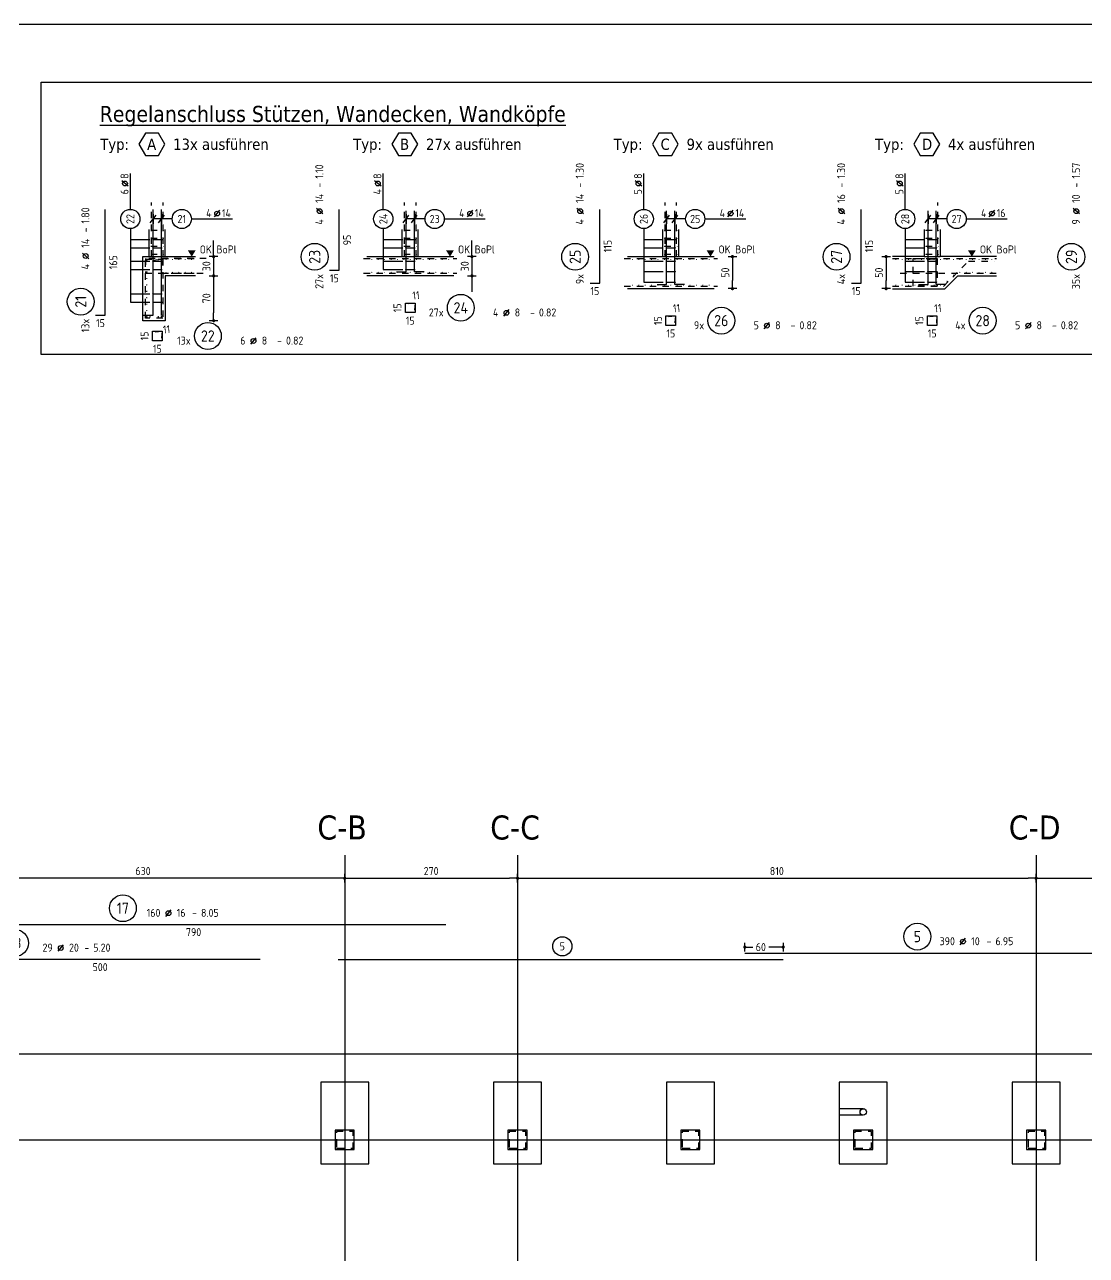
# Model space of a CAD drawing. Extents: x -7 to 291, y 0 to 252.
# Drawn here: x 124.89 to 141.48, y 232.53 to 251.75 of the extents above; entities that cross this region are included whole.
import ezdxf
from ezdxf.enums import TextEntityAlignment as Align

# ---------------------------------------------------------------- set-up
doc = ezdxf.new("R2010")
doc.units = 0
doc.header["$LTSCALE"] = 0.5
doc.header["$MEASUREMENT"] = 0
doc.header["$PDMODE"] = 2
for name, pattern in [('AUSGEZOGEN', [1000.01, 1000, 0.01]), ('HIDDEN', [0.375, 0.25, -0.125]), ('HIDDEN2', [0.187, 0.125, -0.062]), ('VERDECKT2', [0.1875, 0.125, -0.0625])]:
    doc.linetypes.add(name, pattern=pattern)
doc.layers.get('0').update_dxf_attribs({"linetype": 'CONTINUOUS'})
doc.layers.get('Defpoints').update_dxf_attribs({"linetype": 'CONTINUOUS'})
for name, color, linetype in [('ACHSEN', 7, 'CONTINUOUS'), ('AFU', 9, 'CONTINUOUS'), ('BET-ANS', 7, 'CONTINUOUS'), ('BETON', 7, 'CONTINUOUS'), ('DD', 7, 'CONTINUOUS'), ('HOLZ-VERD', 8, 'VERDECKT2'), ('koten', 7, 'CONTINUOUS'), ('MASSE', 7, 'CONTINUOUS'), ('RND', 7, 'CONTINUOUS'), ('SCHATTEN', 253, 'CONTINUOUS'), ('TEXT', 7, 'CONTINUOUS')]:
    doc.layers.add(name, color=color, linetype=linetype)
doc.layers.add('ANSICHTSFENSTER', color=7, linetype='CONTINUOUS', plot=False)
doc.styles.add('HELV', font='tahoma.ttf')
doc.styles.get("Standard").update_dxf_attribs({"font": 'iso'})
doc.styles.add('TXT', font='isocp.shx')
doc.linetypes.add('AFU_50K', pattern='A,0.15,["/",Standard,S=0.2,R=0,X=-0.01,Y=-0.1],0.07,["/",Standard,S=0.2,R=0,X=-0.01,Y=-0.1],0.15', length=0.37)
doc.dimstyles.new('DOT_I', dxfattribs={"dimscale": 0.5, "dimtxt": 0.25, "dimasz": 0.25, "dimexe": 0.1, "dimexo": 0.3, "dimgap": 0.1, "dimtad": 1, "dimdec": 3, "dimzin": 3, "dimtxsty": 'TXT', "dimblk": 'DOT', "dimblk1": 'DOT', "dimblk2": 'DOT', "dimsah": 1, "dimcen": 0.1, "dimse1": 1, "dimse2": 1, "dimazin": 0, "dimtfac": 1, "dimtdec": 4, "dimtix": 1, "dimtmove": 2, "dimatfit": 3, "dimldrblk": 'DOT', "dimfxl": 0.7, "dimfxlon": 1, "dimtvp": 1, "dimtolj": 1, "dimtzin": 0, "dimarcsym": 0})

# ---------------------------------------------------------------- blocks, each defined once
blk = doc.blocks.new('Stützen EG')
at = {"color": 0, "linetype": 'ByBlock', "flags": 128}
for points in [[(6.295, -0.255), (6.555, -0.255), (6.555, 0.005), (6.295, 0.005)], [(8.995, -0.255), (9.255, -0.255), (9.255, 0.005), (8.995, 0.005)], [(11.695, -0.255), (11.955, -0.255), (11.955, 0.005), (11.695, 0.005)], [(14.395, -0.255), (14.655, -0.255), (14.655, 0.005), (14.395, 0.005)], [(17.1, -0.255), (17.36, -0.255), (17.36, 0.005), (17.1, 0.005)]]:
    blk.add_lwpolyline(points, close=True, dxfattribs=at)
blk = doc.blocks.new('DD01')
at = {"color": 0, "linetype": 'ByBlock'}
for p, q in [((14.4, 0.485), (14.025, 0.485)), ((14.4, 0.385), (14.025, 0.385))]:
    blk.add_line(p, q, dxfattribs=at)
blk.add_circle((14.4, 0.435), 0.05, dxfattribs=at)
at = {"layer": 'SCHATTEN', "color": 15, "linetype": 'AUSGEZOGEN'}
blk.add_lwpolyline([(14.435, 0.471, 0, 0, 0), (14.435, 0.471, 0, 0.00163, 0), (14.43, 0.474, 0.00163, 0.00324, 0), (14.424, 0.477, 0.00324, 0.00478, 0), (14.418, 0.479, 0.00478, 0.00625, 0), (14.412, 0.48, 0.00625, 0.00761, 0), (14.406, 0.481, 0.00761, 0.00884, 0), (14.4, 0.481, 0.00884, 0.00992, 0), (14.394, 0.48, 0.00992, 0.0108, 0), (14.388, 0.478, 0.0108, 0.0115, 0), (14.383, 0.476, 0.0115, 0.0121, 0), (14.378, 0.473, 0.0121, 0.0124, 0), (14.373, 0.47, 0.0124, 0.0125, 0), (14.369, 0.466, 0.0125, 0.0124, 0), (14.365, 0.462, 0.0124, 0.0121, 0), (14.362, 0.457, 0.0121, 0.0115, 0), (14.359, 0.452, 0.0115, 0.0108, 0), (14.357, 0.447, 0.0108, 0.00992, 0), (14.355, 0.441, 0.00992, 0.00884, 0), (14.354, 0.435, 0.00884, 0.00761, 0), (14.354, 0.429, 0.00761, 0.00625, 0), (14.355, 0.423, 0.00625, 0.00478, 0), (14.356, 0.417, 0.00478, 0.00324, 0), (14.358, 0.411, 0.00324, 0.00163, 0), (14.361, 0.405, 0.00163, 0, 0)], format="xyseb", dxfattribs=at)
blk = doc.blocks.new('RND_AUSZ')
at = {"layer": 'RND', "color": 7, "linetype": 'Continuous'}
blk.add_line((1.341, 0.262), (1.509, 0.466), dxfattribs=at)
at = {"layer": 'RND', "color": 1, "linetype": 'Continuous'}
blk.add_circle((0, 0.52), 0.42, dxfattribs=at)
at = {"layer": 'RND', "color": 7, "linetype": 'Continuous'}
blk.add_circle((1.425, 0.364), 0.075, dxfattribs=at)
at = {"layer": 'RND', "color": 7, "linetype": 'Continuous', "style": 'TXT'}
blk.add_text('-', height=0.25, dxfattribs=at).set_placement((2.163, 0.25))
for tag, p in [('WIEOFT', (-0.536, 0.25)), ('STK', (1.174, 0.25))]:
    blk.add_attdef(tag, text='', height=0.25, dxfattribs=at).set_placement(p, align=Align.RIGHT)
at = {"layer": 'RND', "color": 1, "linetype": 'Continuous', "style": 'TXT'}
blk.add_attdef('POS', text='', height=0.35, dxfattribs=at).set_placement((0, 0.52), align=Align.MIDDLE)
at = {"layer": 'RND', "color": 7, "linetype": 'Continuous', "style": 'TXT'}
for tag, p in [('DS', (1.683, 0.25)), ('LANG', (2.441, 0.25)), ('TEXT', (3.669, 0.25))]:
    blk.add_attdef(tag, p, '', height=0.25, dxfattribs=at)
blk = doc.blocks.new('DOT')
at = {"color": 0, "linetype": 'ByBlock'}
for p, q in [((0, 0), (-1, 0)), ((0, 0.54), (0, -0.54))]:
    blk.add_line(p, q, dxfattribs=at)
at = {"color": 0, "linetype": 'ByBlock', "const_width": 0.2}
blk.add_lwpolyline([(-0.1, 0, 1), (0.1, 0, 1)], format="xyb", close=True, dxfattribs=at)
blk = doc.blocks.new('*D148')
at = {"layer": 'Defpoints', "color": 0, "linetype": 'AUSGEZOGEN', "transparency": 16777216}
for p in [(136.141, 237.346), (136.741, 237.346), (136.741, 237.346)]:
    blk.add_point(p, dxfattribs=at)
at = {"layer": 'MASSE', "color": 0, "linetype": 'AUSGEZOGEN', "lineweight": -2, "transparency": 16777216}
for p, q in [((136.266, 237.346), (136.268, 237.346)), ((136.616, 237.346), (136.514, 237.346))]:
    blk.add_line(p, q, dxfattribs=at)
at = {"layer": 'MASSE', "color": 0, "linetype": 'AUSGEZOGEN', "lineweight": -2, "transparency": 16777216, "xscale": 0.125, "yscale": 0.125, "zscale": 0.125, "rotation": 180}
blk.add_blockref('DOT', (136.141, 237.346), dxfattribs=at)
at = {"layer": 'MASSE', "color": 0, "linetype": 'AUSGEZOGEN', "lineweight": -2, "transparency": 16777216, "xscale": 0.125, "yscale": 0.125, "zscale": 0.125}
blk.add_blockref('DOT', (136.741, 237.346), dxfattribs=at)
at = {"layer": 'MASSE', "color": 0, "linetype": 'AUSGEZOGEN', "transparency": 16777216, "insert": (136.391, 237.346), "char_height": 0.125, "attachment_point": 5, "style": 'TXT'}
blk.add_mtext('\\A1;60', dxfattribs=at)
blk = doc.blocks.new('RND_HIN')
at = {"layer": 'RND', "color": 7, "linetype": 'Continuous'}
blk.add_circle((0, 0), 0.3, dxfattribs=at)
at = {"layer": 'RND', "color": 7, "linetype": 'Continuous', "style": 'TXT'}
blk.add_attdef('POSI', text='', height=0.25, dxfattribs=at).set_placement((0, 0), align=Align.MIDDLE)
blk = doc.blocks.new('*D96')
at = {"layer": 'Defpoints', "color": 0, "linetype": 'AUSGEZOGEN', "transparency": 16777216}
for p in [(0, 4.084), (0, 4.084), (6.3, 4.084)]:
    blk.add_point(p, dxfattribs=at)
at = {"layer": 'MASSE', "color": 0, "linetype": 'AUSGEZOGEN', "lineweight": -2, "transparency": 16777216}
blk.add_line((6.175, 4.084), (0.125, 4.084), dxfattribs=at)
at = {"layer": 'MASSE', "color": 0, "linetype": 'AUSGEZOGEN', "lineweight": -2, "transparency": 16777216, "xscale": 0.125, "yscale": 0.125, "zscale": 0.125, "rotation": 180}
blk.add_blockref('DOT', (0, 4.084), dxfattribs=at)
at = {"layer": 'MASSE', "color": 0, "linetype": 'AUSGEZOGEN', "lineweight": -2, "transparency": 16777216, "xscale": 0.125, "yscale": 0.125, "zscale": 0.125}
blk.add_blockref('DOT', (6.3, 4.084), dxfattribs=at)
at = {"layer": 'MASSE', "color": 0, "linetype": 'AUSGEZOGEN', "transparency": 16777216, "insert": (3.15, 4.196), "char_height": 0.125, "attachment_point": 5, "style": 'TXT'}
blk.add_mtext('\\A1;630', dxfattribs=at)
blk = doc.blocks.new('*D97')
at = {"layer": 'Defpoints', "color": 0, "linetype": 'AUSGEZOGEN', "transparency": 16777216}
for p in [(6.3, 4.084), (9, 4.084), (9, 4.084)]:
    blk.add_point(p, dxfattribs=at)
at = {"layer": 'MASSE', "color": 0, "linetype": 'AUSGEZOGEN', "lineweight": -2, "transparency": 16777216}
blk.add_line((6.425, 4.084), (8.875, 4.084), dxfattribs=at)
at = {"layer": 'MASSE', "color": 0, "linetype": 'AUSGEZOGEN', "lineweight": -2, "transparency": 16777216, "xscale": 0.125, "yscale": 0.125, "zscale": 0.125, "rotation": 180}
blk.add_blockref('DOT', (6.3, 4.084), dxfattribs=at)
at = {"layer": 'MASSE', "color": 0, "linetype": 'AUSGEZOGEN', "lineweight": -2, "transparency": 16777216, "xscale": 0.125, "yscale": 0.125, "zscale": 0.125}
blk.add_blockref('DOT', (9, 4.084), dxfattribs=at)
at = {"layer": 'MASSE', "color": 0, "linetype": 'AUSGEZOGEN', "transparency": 16777216, "insert": (7.65, 4.196), "char_height": 0.125, "attachment_point": 5, "style": 'TXT'}
blk.add_mtext('\\A1;270', dxfattribs=at)
blk = doc.blocks.new('*D98')
at = {"layer": 'Defpoints', "color": 0, "linetype": 'AUSGEZOGEN', "transparency": 16777216}
for p in [(9, 4.084), (17.1, 4.084), (17.1, 4.084)]:
    blk.add_point(p, dxfattribs=at)
at = {"layer": 'MASSE', "color": 0, "linetype": 'AUSGEZOGEN', "lineweight": -2, "transparency": 16777216}
blk.add_line((9.125, 4.084), (16.975, 4.084), dxfattribs=at)
at = {"layer": 'MASSE', "color": 0, "linetype": 'AUSGEZOGEN', "lineweight": -2, "transparency": 16777216, "xscale": 0.125, "yscale": 0.125, "zscale": 0.125, "rotation": 180}
blk.add_blockref('DOT', (9, 4.084), dxfattribs=at)
at = {"layer": 'MASSE', "color": 0, "linetype": 'AUSGEZOGEN', "lineweight": -2, "transparency": 16777216, "xscale": 0.125, "yscale": 0.125, "zscale": 0.125}
blk.add_blockref('DOT', (17.1, 4.084), dxfattribs=at)
at = {"layer": 'MASSE', "color": 0, "linetype": 'AUSGEZOGEN', "transparency": 16777216, "insert": (13.05, 4.196), "char_height": 0.125, "attachment_point": 5, "style": 'TXT'}
blk.add_mtext('\\A1;810', dxfattribs=at)
blk = doc.blocks.new('*D99')
at = {"layer": 'Defpoints', "color": 0, "linetype": 'AUSGEZOGEN', "transparency": 16777216}
for p in [(17.1, 4.084), (19.8, 4.084), (19.8, 4.084)]:
    blk.add_point(p, dxfattribs=at)
at = {"layer": 'MASSE', "color": 0, "linetype": 'AUSGEZOGEN', "lineweight": -2, "transparency": 16777216}
blk.add_line((17.225, 4.084), (19.675, 4.084), dxfattribs=at)
at = {"layer": 'MASSE', "color": 0, "linetype": 'AUSGEZOGEN', "lineweight": -2, "transparency": 16777216, "xscale": 0.125, "yscale": 0.125, "zscale": 0.125, "rotation": 180}
blk.add_blockref('DOT', (17.1, 4.084), dxfattribs=at)
at = {"layer": 'MASSE', "color": 0, "linetype": 'AUSGEZOGEN', "lineweight": -2, "transparency": 16777216, "xscale": 0.125, "yscale": 0.125, "zscale": 0.125}
blk.add_blockref('DOT', (19.8, 4.084), dxfattribs=at)
at = {"layer": 'MASSE', "color": 0, "linetype": 'AUSGEZOGEN', "transparency": 16777216, "insert": (18.45, 4.196), "char_height": 0.125, "attachment_point": 5, "style": 'TXT'}
blk.add_mtext('\\A1;270', dxfattribs=at)
blk = doc.blocks.new('*D187')
at = {"layer": 'Defpoints', "color": 0, "linetype": 'AUSGEZOGEN', "transparency": 16777216}
for p in [(131.879, 248.127), (131.879, 247.827), (131.879, 247.827)]:
    blk.add_point(p, dxfattribs=at)
at = {"layer": 'MASSE', "color": 0, "linetype": 'AUSGEZOGEN', "lineweight": -2, "transparency": 16777216}
for p, q in [((131.879, 248.252), (131.879, 248.377)), ((131.879, 248.127), (131.879, 247.827)), ((131.879, 247.702), (131.879, 247.577))]:
    blk.add_line(p, q, dxfattribs=at)
at = {"layer": 'MASSE', "color": 0, "linetype": 'AUSGEZOGEN', "lineweight": -2, "transparency": 16777216, "xscale": 0.125, "yscale": 0.125, "zscale": 0.125}
for p, rotation in [((131.879, 248.127), 270), ((131.879, 247.827), 90)]:
    blk.add_blockref('DOT', p, dxfattribs=dict(at, rotation=rotation))
at = {"layer": 'MASSE', "color": 0, "linetype": 'AUSGEZOGEN', "transparency": 16777216, "insert": (131.767, 247.977), "char_height": 0.125, "attachment_point": 5, "rotation": 90, "style": 'TXT'}
blk.add_mtext('\\A1;30', dxfattribs=at)
blk = doc.blocks.new('okrd_o')
at = {"layer": 'koten', "color": 7, "linetype": 'Continuous'}
blk.add_solid([(-0.125, 0.202), (0.125, 0.202), (0, 0)], dxfattribs=at)
at = {"layer": 'koten', "style": 'TXT'}
blk.add_attdef('OKRD', (0.25, 0.1), '', height=0.25, dxfattribs=at)
blk = doc.blocks.new('*D188')
at = {"layer": 'Defpoints', "color": 0, "linetype": 'AUSGEZOGEN', "transparency": 16777216}
for p in [(127.844, 247.827), (127.844, 247.127), (127.844, 247.127)]:
    blk.add_point(p, dxfattribs=at)
at = {"layer": 'MASSE', "color": 0, "linetype": 'AUSGEZOGEN', "lineweight": -2, "transparency": 16777216}
blk.add_line((127.844, 247.702), (127.844, 247.252), dxfattribs=at)
at = {"layer": 'MASSE', "color": 0, "linetype": 'AUSGEZOGEN', "lineweight": -2, "transparency": 16777216, "xscale": 0.125, "yscale": 0.125, "zscale": 0.125}
for p, rotation in [((127.844, 247.827), 90), ((127.844, 247.127), 270)]:
    blk.add_blockref('DOT', p, dxfattribs=dict(at, rotation=rotation))
at = {"layer": 'MASSE', "color": 0, "linetype": 'AUSGEZOGEN', "transparency": 16777216, "insert": (127.732, 247.477), "char_height": 0.125, "attachment_point": 5, "rotation": 90, "style": 'TXT'}
blk.add_mtext('\\A1;70', dxfattribs=at)
blk = doc.blocks.new('*D189')
at = {"layer": 'Defpoints', "color": 0, "linetype": 'AUSGEZOGEN', "transparency": 16777216}
for p in [(127.844, 248.127), (127.844, 247.827), (127.844, 247.827)]:
    blk.add_point(p, dxfattribs=at)
at = {"layer": 'MASSE', "color": 0, "linetype": 'AUSGEZOGEN', "lineweight": -2, "transparency": 16777216}
for p, q in [((127.844, 248.252), (127.844, 248.377)), ((127.844, 248.127), (127.844, 247.827)), ((127.844, 247.702), (127.844, 247.577))]:
    blk.add_line(p, q, dxfattribs=at)
at = {"layer": 'MASSE', "color": 0, "linetype": 'AUSGEZOGEN', "lineweight": -2, "transparency": 16777216, "xscale": 0.125, "yscale": 0.125, "zscale": 0.125}
for p, rotation in [((127.844, 248.127), 270), ((127.844, 247.827), 90)]:
    blk.add_blockref('DOT', p, dxfattribs=dict(at, rotation=rotation))
at = {"layer": 'MASSE', "color": 0, "linetype": 'AUSGEZOGEN', "transparency": 16777216, "insert": (127.732, 247.977), "char_height": 0.125, "attachment_point": 5, "rotation": 90, "style": 'TXT'}
blk.add_mtext('\\A1;30', dxfattribs=at)
blk = doc.blocks.new('RND_LEI')
at = {"layer": 'RND', "color": 7, "linetype": 'Continuous'}
blk.add_line((1.022, 0.066), (1.19, 0.27), dxfattribs=at)
for centre, radius in [((0, 0), 0.3), ((1.106, 0.168), 0.075)]:
    blk.add_circle(centre, radius, dxfattribs=at)
at = {"layer": 'RND', "color": 7, "linetype": 'Continuous', "style": 'TXT'}
blk.add_attdef('POSL', text='', height=0.25, dxfattribs=at).set_placement((0, 0), align=Align.MIDDLE)
blk.add_attdef('ANZ', text='', height=0.25, dxfattribs=at).set_placement((0.931, 0.057), align=Align.RIGHT)
for tag, p in [('DUM', (1.253, 0.057)), ('ABSTD', (1.674, 0.057)), ('POSTXT', (0.374, -0.327))]:
    blk.add_attdef(tag, p, '', height=0.25, dxfattribs=at)
blk = doc.blocks.new('lei_gre')
at = {"layer": 'RND', "color": 7, "linetype": 'Continuous'}
for p, q in [((-0.09, -0.12), (0.09, 0.12)), ((0, 0.15), (0, -0.15))]:
    blk.add_line(p, q, dxfattribs=at)
blk = doc.blocks.new('*D190')
at = {"layer": 'Defpoints', "color": 0, "linetype": 'AUSGEZOGEN', "transparency": 16777216}
for p in [(135.948, 248.127), (135.948, 247.627), (135.948, 247.627)]:
    blk.add_point(p, dxfattribs=at)
at = {"layer": 'MASSE', "color": 0, "linetype": 'AUSGEZOGEN', "lineweight": -2, "transparency": 16777216}
blk.add_line((135.948, 248.002), (135.948, 247.752), dxfattribs=at)
at = {"layer": 'MASSE', "color": 0, "linetype": 'AUSGEZOGEN', "lineweight": -2, "transparency": 16777216, "xscale": 0.125, "yscale": 0.125, "zscale": 0.125}
for p, rotation in [((135.948, 248.127), 90), ((135.948, 247.627), 270)]:
    blk.add_blockref('DOT', p, dxfattribs=dict(at, rotation=rotation))
at = {"layer": 'MASSE', "color": 0, "linetype": 'AUSGEZOGEN', "transparency": 16777216, "insert": (135.836, 247.877), "char_height": 0.125, "attachment_point": 5, "rotation": 90, "style": 'TXT'}
blk.add_mtext('\\A1;50', dxfattribs=at)
blk = doc.blocks.new('*D191')
at = {"layer": 'Defpoints', "color": 0, "linetype": 'AUSGEZOGEN', "transparency": 16777216}
for p in [(138.348, 248.127), (138.348, 247.627), (138.348, 247.627)]:
    blk.add_point(p, dxfattribs=at)
at = {"layer": 'MASSE', "color": 0, "linetype": 'AUSGEZOGEN', "lineweight": -2, "transparency": 16777216}
blk.add_line((138.348, 248.002), (138.348, 247.752), dxfattribs=at)
at = {"layer": 'MASSE', "color": 0, "linetype": 'AUSGEZOGEN', "lineweight": -2, "transparency": 16777216, "xscale": 0.125, "yscale": 0.125, "zscale": 0.125}
for p, rotation in [((138.348, 248.127), 90), ((138.348, 247.627), 270)]:
    blk.add_blockref('DOT', p, dxfattribs=dict(at, rotation=rotation))
at = {"layer": 'MASSE', "color": 0, "linetype": 'AUSGEZOGEN', "transparency": 16777216, "insert": (138.236, 247.877), "char_height": 0.125, "attachment_point": 5, "rotation": 90, "style": 'TXT'}
blk.add_mtext('\\A1;50', dxfattribs=at)
blk = doc.blocks.new('Achsen Gründung')
at = {"color": 0, "linetype": 'ByBlock', "lineweight": -2}
for p, q in [((6.3, 4.445), (6.3, -67.066)), ((9, 4.445), (9, -67.066)), ((17.1, 4.445), (17.1, -67.066)), ((-5.4, 0), (29.493, 0))]:
    blk.add_line(p, q, dxfattribs=at)
at = {"layer": 'ACHSEN', "color": 6, "linetype": 'AUSGEZOGEN', "style": 'HELV'}
for s, p in [('C-B', (5.873, 4.689)), ('C-C', (8.573, 4.689)), ('C-D', (16.673, 4.689))]:
    blk.add_text(s, height=0.375, dxfattribs=at).set_placement(p)
at = {"layer": 'MASSE', "color": 7, "linetype": 'AUSGEZOGEN'}
for base, p1, p2, picture, middle in [((0, 4.084), (6.3, 4.084), (0, 4.084), '*D96', (3.15, 4.196)), ((9, 4.084), (6.3, 4.084), (9, 4.084), '*D97', (7.65, 4.196)), ((17.1, 4.084), (9, 4.084), (17.1, 4.084), '*D98', (13.05, 4.196)), ((19.8, 4.084), (17.1, 4.084), (19.8, 4.084), '*D99', (18.45, 4.196))]:
    dim = blk.add_linear_dim(base=base, p1=p1, p2=p2, dimstyle='DOT_I', override={"dimdec": 0, "dimlfac": 100}, dxfattribs=at)
    dim.commit()
    dim.dimension.update_dxf_attribs({"geometry": picture, "text_midpoint": middle})

msp = doc.modelspace()

# ---------------------------------------------------------------- linework, layer by layer
at = {"layer": 'AFU', "linetype": 'AFU_50K'}
for p, q in [((126.8395, 248.1268), (127.0895, 248.1268)), ((130.7903, 248.1268), (131.0403, 248.1268)), ((134.8596, 248.1268), (135.1096, 248.1268)), ((138.9424, 248.1268), (139.1924, 248.1268))]:
    msp.add_line(p, q, dxfattribs=at)
at = {"layer": 'ANSICHTSFENSTER', "color": 2, "linetype": 'AUSGEZOGEN'}
msp.add_lwpolyline([(116.553, 235.6777), (156.7931, 235.6777), (156.7931, 251.7499), (116.553, 251.7499)], close=True, dxfattribs=at)
at = {"layer": 'BET-ANS'}
for points in [[(129.516, 233.962), (130.266, 233.962), (130.266, 235.237), (129.516, 235.237)], [(132.216, 233.962), (132.966, 233.962), (132.966, 235.237), (132.216, 235.237)], [(134.916, 233.962), (135.666, 233.962), (135.666, 235.237), (134.916, 235.237)], [(137.616, 233.962), (138.366, 233.962), (138.366, 235.237), (137.616, 235.237)], [(140.316, 233.962), (141.066, 233.962), (141.066, 235.237), (140.316, 235.237)], [(129.741, 234.187), (130.041, 234.187), (130.041, 234.487), (129.741, 234.487)], [(132.441, 234.187), (132.741, 234.187), (132.741, 234.487), (132.441, 234.487)], [(135.141, 234.187), (135.441, 234.187), (135.441, 234.487), (135.141, 234.487)], [(137.841, 234.187), (138.141, 234.187), (138.141, 234.487), (137.841, 234.487)], [(140.541, 234.187), (140.841, 234.187), (140.841, 234.487), (140.541, 234.487)]]:
    msp.add_lwpolyline(points, close=True, dxfattribs=at)
at = {"layer": 'BETON', "color": 6, "linetype": 'AUSGEZOGEN'}
for p, q in [((126.8395, 248.1268), (126.8395, 248.5487)), ((127.0895, 248.1268), (127.0895, 248.5487)), ((130.7903, 248.1268), (130.7903, 248.5487)), ((131.0403, 248.1268), (131.0403, 248.5487)), ((134.8596, 248.1268), (134.8596, 248.5487)), ((135.1096, 248.1268), (135.1096, 248.5487)), ((138.9424, 248.5487), (138.9424, 248.1268)), ((139.1924, 248.5487), (139.1924, 248.1268)), ((126.7395, 248.1268), (126.8395, 248.1268)), ((126.7395, 247.1268), (126.7395, 248.1268)), ((127.0895, 248.1268), (127.5599, 248.1268)), ((130.2371, 248.1268), (130.7903, 248.1268)), ((131.0403, 248.1268), (131.5936, 248.1268)), ((134.3063, 248.1268), (134.8596, 248.1268)), ((135.1096, 248.1268), (135.6629, 248.1268)), ((138.9424, 248.1268), (138.4458, 248.1268)), ((140.0738, 248.1268), (139.1924, 248.1268)), ((127.0895, 247.8268), (127.0895, 247.1268)), ((127.5599, 247.8268), (127.0895, 247.8268)), ((131.5936, 247.8268), (130.2371, 247.8268)), ((139.2674, 247.6268), (139.4674, 247.8268)), ((139.4674, 247.8268), (140.0738, 247.8268)), ((135.6629, 247.6268), (134.3063, 247.6268)), ((138.4458, 247.6268), (139.2674, 247.6268)), ((127.0895, 247.1268), (126.7395, 247.1268))]:
    msp.add_line(p, q, dxfattribs=at)
at = {"layer": 'RND', "color": 7, "linetype": 'AUSGEZOGEN'}
for p, q in [((126.5429, 248.8654), (126.5429, 249.4258)), ((130.4937, 248.8654), (130.4937, 249.4258)), ((134.563, 248.8654), (134.563, 249.4258)), ((138.6458, 248.8654), (138.6458, 249.4258)), ((127.4963, 248.7154), (128.1363, 248.7154)), ((131.4472, 248.7154), (132.0872, 248.7154)), ((135.5164, 248.7154), (136.1564, 248.7154)), ((139.5992, 248.7154), (140.2392, 248.7154))]:
    msp.add_line(p, q, dxfattribs=at)
at = {"layer": 'RND', "color": 102, "linetype": 'AUSGEZOGEN'}
for p, q in [((127.1963, 248.7154), (126.89, 248.7154)), ((131.1472, 248.7154), (130.8408, 248.7154)), ((135.2164, 248.7154), (134.91, 248.7154)), ((139.2992, 248.7154), (138.9928, 248.7154)), ((126.5429, 248.5654), (126.5429, 247.4186)), ((130.4937, 248.5654), (130.4937, 247.9286)), ((134.563, 248.5654), (134.563, 247.7286)), ((138.6458, 248.5654), (138.6458, 247.7286)), ((126.5429, 248.3962), (126.8461, 248.3962)), ((130.4937, 248.3962), (130.797, 248.3962)), ((134.563, 248.3962), (134.8662, 248.3962)), ((138.6458, 248.3962), (138.949, 248.3962)), ((126.5429, 248.2666), (126.8461, 248.2666)), ((130.4937, 248.2666), (130.797, 248.2666)), ((134.563, 248.2666), (134.8662, 248.2666)), ((138.6458, 248.2666), (138.949, 248.2666)), ((126.5429, 248.0582), (126.8461, 248.0582)), ((126.5429, 247.9286), (126.8461, 247.9286)), ((130.4937, 248.0582), (130.797, 248.0582)), ((130.4937, 247.9286), (130.797, 247.9286)), ((134.563, 248.0582), (134.8662, 248.0582)), ((138.6458, 248.0582), (138.949, 248.0582)), ((134.563, 247.8928), (134.8662, 247.8928)), ((134.563, 247.7286), (134.8662, 247.7286)), ((138.6458, 247.8928), (138.949, 247.8928)), ((138.6458, 247.7286), (138.949, 247.7286)), ((126.5429, 247.5481), (126.8461, 247.5481)), ((126.5429, 247.4186), (126.8461, 247.4186))]:
    msp.add_line(p, q, dxfattribs=at)
at = {"layer": 'RND', "color": 3, "linetype": 'HIDDEN2'}
for points in [[(126.8745, 248.1268), (126.8745, 248.9709)], [(127.0545, 248.1268), (127.0545, 248.9709)], [(130.8253, 248.1268), (130.8253, 248.9709)], [(131.0053, 248.1268), (131.0053, 248.9709)], [(134.8946, 248.1268), (134.8946, 248.9709)], [(135.0746, 248.1268), (135.0746, 248.9709)], [(139.1574, 248.1268), (139.1574, 248.9709)], [(126.8645, 248.5381), (127.0645, 248.5381)], [(130.8153, 248.5381), (131.0153, 248.5381)], [(134.8846, 248.5381), (135.0846, 248.5381)], [(138.9674, 248.5381), (139.1674, 248.5381)], [(126.8645, 248.4131), (127.0645, 248.4131)], [(130.8153, 248.4131), (131.0153, 248.4131)], [(134.8846, 248.4131), (135.0846, 248.4131)], [(138.9674, 248.4131), (139.1674, 248.4131)], [(126.8645, 248.2881), (127.0645, 248.2881)], [(126.8645, 248.1631), (127.0645, 248.1631)], [(130.8153, 248.2881), (131.0153, 248.2881)], [(130.8153, 248.1631), (131.0153, 248.1631)], [(134.8846, 248.2881), (135.0846, 248.2881)], [(134.8846, 248.1631), (135.0846, 248.1631)], [(138.9674, 248.2881), (139.1674, 248.2881)], [(138.9674, 248.1631), (139.1674, 248.1631)], [(127.7295, 248.0968), (126.7795, 248.0968), (126.7795, 247.8668), (127.7295, 247.8668)], [(126.8901, 248.0729), (127.0495, 248.0868), (127.0495, 247.1668), (126.7795, 247.1668), (126.7795, 248.0868), (127.0495, 248.0868), (127.0355, 247.9274)], [(127.0395, 248.0968), (127.5599, 248.0968)], [(130.1871, 248.0968), (131.6436, 248.0968)], [(134.2563, 248.0968), (135.7129, 248.0968)], [(138.4458, 248.0968), (140.0738, 248.0968)], [(138.4458, 247.6668), (139.2474, 247.6668), (139.6363, 248.0558), (140.0363, 248.0558)], [(138.9887, 248.0829), (139.1481, 248.0968), (139.1481, 247.6668), (138.7731, 247.6668), (138.7731, 248.0968), (139.1481, 248.0968), (139.1341, 247.9374)], [(127.0395, 247.8668), (127.5599, 247.8668)], [(130.1871, 247.8668), (131.6436, 247.8668)], [(138.5674, 247.8668), (140.0738, 247.8668)], [(134.2563, 247.6668), (135.7129, 247.6668)]]:
    msp.add_lwpolyline(points, dxfattribs=at)
at = {"layer": 'RND', "color": 1, "linetype": 'AUSGEZOGEN'}
for points in [[(126.001, 247.2143), (126.151, 247.2143), (126.151, 248.8643)], [(126.7495, 247.2143), (126.8995, 247.2143), (126.8995, 248.8643)], [(127.0295, 247.2143), (127.0295, 248.8643)], [(129.6547, 247.9143), (129.8047, 247.9143), (129.8047, 248.8643)], [(130.7003, 247.8912), (130.8503, 247.8912), (130.8503, 248.8412)], [(131.1303, 247.8912), (130.9803, 247.8912), (130.9803, 248.8412)], [(133.7239, 247.7143), (133.8739, 247.7143), (133.8739, 248.8643)], [(134.7696, 247.6912), (134.9196, 247.6912), (134.9196, 248.8412)], [(135.1996, 247.6912), (135.0496, 247.6912), (135.0496, 248.8412)], [(137.8067, 247.7143), (137.9567, 247.7143), (137.9567, 248.8643)], [(138.8524, 247.6912), (139.0024, 247.6912), (139.0024, 248.8412)], [(139.2824, 247.6912), (139.1324, 247.6912), (139.1324, 248.8412)], [(126.8895, 248.3962), (127.0395, 248.3962)], [(130.8403, 248.3962), (130.9903, 248.3962)], [(134.9096, 248.3962), (135.0596, 248.3962)], [(138.9924, 248.3962), (139.1424, 248.3962)], [(126.8895, 248.2666), (127.0395, 248.2666)], [(130.8403, 248.2666), (130.9903, 248.2666)], [(134.9096, 248.2666), (135.0596, 248.2666)], [(138.9924, 248.2666), (139.1424, 248.2666)], [(126.8895, 248.0582), (127.0395, 248.0582)], [(126.8895, 247.9286), (127.0395, 247.9286)], [(130.8403, 248.0582), (130.9903, 248.0582)], [(130.8403, 247.9286), (130.9903, 247.9286)], [(134.9096, 248.0582), (135.0596, 248.0582)], [(138.9924, 248.0582), (139.1424, 248.0582)], [(134.9096, 247.8928), (135.0596, 247.8928)], [(134.9096, 247.7286), (135.0596, 247.7286)], [(138.9924, 247.8928), (139.1424, 247.8928)], [(138.9924, 247.7286), (139.1424, 247.7286)], [(126.8895, 247.5481), (127.0395, 247.5481)], [(126.8895, 247.4186), (127.0395, 247.4186)], [(130.8808, 247.3933), (130.9903, 247.4029), (130.9903, 247.2529), (130.8403, 247.2529), (130.8403, 247.4029), (130.9903, 247.4029), (130.9808, 247.2933)], [(134.95, 247.1933), (135.0596, 247.2029), (135.0596, 247.0529), (134.9096, 247.0529), (134.9096, 247.2029), (135.0596, 247.2029), (135.05, 247.0933)], [(139.0328, 247.1933), (139.1424, 247.2029), (139.1424, 247.0529), (138.9924, 247.0529), (138.9924, 247.2029), (139.1424, 247.2029), (139.1328, 247.0933)], [(126.9299, 246.9539), (127.0395, 246.9634), (127.0395, 246.8134), (126.8895, 246.8134), (126.8895, 246.9634), (127.0395, 246.9634), (127.0299, 246.8539)], [(131.471, 237.6931), (123.571, 237.6931), (123.571, 237.5431)], [(128.571, 237.1498), (123.571, 237.1498), (123.571, 236.9498)], [(129.791, 237.1498), (136.741, 237.1498)], [(136.141, 237.2498), (143.091, 237.2498)]]:
    msp.add_lwpolyline(points, dxfattribs=at)
at = {"layer": 'RND', "color": 3, "linetype": 'AUSGEZOGEN', "const_width": 0.006}
for points in [[(126.8615, 248.5381, 1), (126.8675, 248.5381, 1)], [(127.0615, 248.5381, 1), (127.0675, 248.5381, 1)], [(130.8123, 248.5381, 1), (130.8183, 248.5381, 1)], [(131.0123, 248.5381, 1), (131.0183, 248.5381, 1)], [(134.8816, 248.5381, 1), (134.8876, 248.5381, 1)], [(135.0816, 248.5381, 1), (135.0876, 248.5381, 1)], [(138.9644, 248.5381, 1), (138.9704, 248.5381, 1)], [(139.1644, 248.5381, 1), (139.1704, 248.5381, 1)], [(126.8615, 248.4131, 1), (126.8675, 248.4131, 1)], [(127.0615, 248.4131, 1), (127.0675, 248.4131, 1)], [(130.8123, 248.4131, 1), (130.8183, 248.4131, 1)], [(131.0123, 248.4131, 1), (131.0183, 248.4131, 1)], [(134.8816, 248.4131, 1), (134.8876, 248.4131, 1)], [(135.0816, 248.4131, 1), (135.0876, 248.4131, 1)], [(138.9644, 248.4131, 1), (138.9704, 248.4131, 1)], [(139.1644, 248.4131, 1), (139.1704, 248.4131, 1)], [(126.8615, 248.2881, 1), (126.8675, 248.2881, 1)], [(126.8615, 248.1631, 1), (126.8675, 248.1631, 1)], [(127.0615, 248.2881, 1), (127.0675, 248.2881, 1)], [(127.0615, 248.1631, 1), (127.0675, 248.1631, 1)], [(130.8123, 248.2881, 1), (130.8183, 248.2881, 1)], [(130.8123, 248.1631, 1), (130.8183, 248.1631, 1)], [(131.0123, 248.2881, 1), (131.0183, 248.2881, 1)], [(131.0123, 248.1631, 1), (131.0183, 248.1631, 1)], [(134.8816, 248.2881, 1), (134.8876, 248.2881, 1)], [(134.8816, 248.1631, 1), (134.8876, 248.1631, 1)], [(135.0816, 248.2881, 1), (135.0876, 248.2881, 1)], [(135.0816, 248.1631, 1), (135.0876, 248.1631, 1)], [(138.9644, 248.2881, 1), (138.9704, 248.2881, 1)], [(138.9644, 248.1631, 1), (138.9704, 248.1631, 1)], [(139.1644, 248.2881, 1), (139.1704, 248.2881, 1)], [(139.1644, 248.1631, 1), (139.1704, 248.1631, 1)]]:
    msp.add_lwpolyline(points, format="xyb", close=True, dxfattribs=at)
at = {"layer": 'RND', "color": 7, "linetype": 'AUSGEZOGEN', "const_width": 0.006}
for points in [[(126.8865, 248.3962, 1), (126.8925, 248.3962, 1)], [(127.0365, 248.3962, 1), (127.0425, 248.3962, 1)], [(130.8373, 248.3962, 1), (130.8433, 248.3962, 1)], [(130.9873, 248.3962, 1), (130.9933, 248.3962, 1)], [(134.9066, 248.3962, 1), (134.9126, 248.3962, 1)], [(135.0566, 248.3962, 1), (135.0626, 248.3962, 1)], [(138.9894, 248.3962, 1), (138.9954, 248.3962, 1)], [(139.1394, 248.3962, 1), (139.1454, 248.3962, 1)], [(126.8865, 248.2666, 1), (126.8925, 248.2666, 1)], [(127.0365, 248.2666, 1), (127.0425, 248.2666, 1)], [(130.8373, 248.2666, 1), (130.8433, 248.2666, 1)], [(130.9873, 248.2666, 1), (130.9933, 248.2666, 1)], [(134.9066, 248.2666, 1), (134.9126, 248.2666, 1)], [(135.0566, 248.2666, 1), (135.0626, 248.2666, 1)], [(138.9894, 248.2666, 1), (138.9954, 248.2666, 1)], [(139.1394, 248.2666, 1), (139.1454, 248.2666, 1)], [(126.8865, 248.0582, 1), (126.8925, 248.0582, 1)], [(126.8865, 247.9286, 1), (126.8925, 247.9286, 1)], [(127.0365, 248.0582, 1), (127.0425, 248.0582, 1)], [(127.0365, 247.9286, 1), (127.0425, 247.9286, 1)], [(130.8373, 248.0582, 1), (130.8433, 248.0582, 1)], [(130.8373, 247.9286, 1), (130.8433, 247.9286, 1)], [(130.9873, 248.0582, 1), (130.9933, 248.0582, 1)], [(130.9873, 247.9286, 1), (130.9933, 247.9286, 1)], [(134.9066, 248.0582, 1), (134.9126, 248.0582, 1)], [(135.0566, 248.0582, 1), (135.0626, 248.0582, 1)], [(138.9894, 248.0582, 1), (138.9954, 248.0582, 1)], [(139.1394, 248.0582, 1), (139.1454, 248.0582, 1)], [(134.9066, 247.8928, 1), (134.9126, 247.8928, 1)], [(134.9066, 247.7286, 1), (134.9126, 247.7286, 1)], [(135.0566, 247.8928, 1), (135.0626, 247.8928, 1)], [(135.0566, 247.7286, 1), (135.0626, 247.7286, 1)], [(138.9894, 247.8928, 1), (138.9954, 247.8928, 1)], [(138.9894, 247.7286, 1), (138.9954, 247.7286, 1)], [(139.1394, 247.8928, 1), (139.1454, 247.8928, 1)], [(139.1394, 247.7286, 1), (139.1454, 247.7286, 1)], [(126.8865, 247.5481, 1), (126.8925, 247.5481, 1)], [(127.0365, 247.5481, 1), (127.0425, 247.5481, 1)], [(126.8865, 247.4186, 1), (126.8925, 247.4186, 1)], [(127.0365, 247.4186, 1), (127.0425, 247.4186, 1)]]:
    msp.add_lwpolyline(points, format="xyb", close=True, dxfattribs=at)
at = {"layer": 'RND', "color": 3, "linetype": 'HIDDEN2'}
for points, const_width in [([(126.7934, 248.0638, 1), (126.8059, 248.0638, 1)], 0.0125), ([(127.0231, 248.0638, 1), (127.0356, 248.0638, 1)], 0.0125), ([(127.1001, 248.0846, 1), (127.1001, 248.0766, 1)], 0.008), ([(127.2001, 248.0846, 1), (127.2001, 248.0766, 1)], 0.008), ([(127.3001, 248.0846, 1), (127.3001, 248.0766, 1)], 0.008), ([(127.4001, 248.0846, 1), (127.4001, 248.0766, 1)], 0.008), ([(127.5001, 248.0846, 1), (127.5001, 248.0766, 1)], 0.008), ([(130.3153, 248.0846, 1), (130.3153, 248.0766, 1)], 0.008), ([(130.4153, 248.0846, 1), (130.4153, 248.0766, 1)], 0.008), ([(130.5153, 248.0846, 1), (130.5153, 248.0766, 1)], 0.008), ([(130.6153, 248.0846, 1), (130.6153, 248.0766, 1)], 0.008), ([(130.7153, 248.0846, 1), (130.7153, 248.0766, 1)], 0.008), ([(130.8153, 248.0846, 1), (130.8153, 248.0766, 1)], 0.008), ([(130.9153, 248.0846, 1), (130.9153, 248.0766, 1)], 0.008), ([(131.0153, 248.0846, 1), (131.0153, 248.0766, 1)], 0.008), ([(131.1153, 248.0846, 1), (131.1153, 248.0766, 1)], 0.008), ([(131.2153, 248.0846, 1), (131.2153, 248.0766, 1)], 0.008), ([(131.3153, 248.0846, 1), (131.3153, 248.0766, 1)], 0.008), ([(131.4153, 248.0846, 1), (131.4153, 248.0766, 1)], 0.008), ([(131.5153, 248.0846, 1), (131.5153, 248.0766, 1)], 0.008), ([(134.3846, 248.0846, 1), (134.3846, 248.0766, 1)], 0.008), ([(134.4846, 248.0846, 1), (134.4846, 248.0766, 1)], 0.008), ([(134.5846, 248.0846, 1), (134.5846, 248.0766, 1)], 0.008), ([(134.6846, 248.0846, 1), (134.6846, 248.0766, 1)], 0.008), ([(134.7846, 248.0846, 1), (134.7846, 248.0766, 1)], 0.008), ([(134.8846, 248.0846, 1), (134.8846, 248.0766, 1)], 0.008), ([(134.9846, 248.0846, 1), (134.9846, 248.0766, 1)], 0.008), ([(135.0846, 248.0846, 1), (135.0846, 248.0766, 1)], 0.008), ([(135.1846, 248.0846, 1), (135.1846, 248.0766, 1)], 0.008), ([(135.2846, 248.0846, 1), (135.2846, 248.0766, 1)], 0.008), ([(135.3846, 248.0846, 1), (135.3846, 248.0766, 1)], 0.008), ([(135.4846, 248.0846, 1), (135.4846, 248.0766, 1)], 0.008), ([(135.5846, 248.0846, 1), (135.5846, 248.0766, 1)], 0.008), ([(138.499, 248.0846, 1), (138.499, 248.0766, 1)], 0.008), ([(138.599, 248.0846, 1), (138.599, 248.0766, 1)], 0.008), ([(138.699, 248.0846, 1), (138.699, 248.0766, 1)], 0.008), ([(138.799, 248.0846, 1), (138.799, 248.0766, 1)], 0.008), ([(138.899, 248.0846, 1), (138.899, 248.0766, 1)], 0.008), ([(138.999, 248.0846, 1), (138.999, 248.0766, 1)], 0.008), ([(139.099, 248.0846, 1), (139.099, 248.0766, 1)], 0.008), ([(139.199, 248.0846, 1), (139.199, 248.0766, 1)], 0.008), ([(139.299, 248.0846, 1), (139.299, 248.0766, 1)], 0.008), ([(139.399, 248.0846, 1), (139.399, 248.0766, 1)], 0.008), ([(139.499, 248.0846, 1), (139.499, 248.0766, 1)], 0.008), ([(139.599, 248.0846, 1), (139.599, 248.0766, 1)], 0.008), ([(139.699, 248.0846, 1), (139.699, 248.0766, 1)], 0.008), ([(139.799, 248.0846, 1), (139.799, 248.0766, 1)], 0.008), ([(139.899, 248.0846, 1), (139.899, 248.0766, 1)], 0.008), ([(139.999, 248.0846, 1), (139.999, 248.0766, 1)], 0.008), ([(126.7934, 247.8867, 1), (126.8059, 247.8867, 1)], 0.0125), ([(126.7946, 247.7853, -1), (126.8046, 247.7853, -1)], 0.01), ([(127.0231, 247.8867, 1), (127.0356, 247.8867, 1)], 0.0125), ([(127.0344, 247.7853, 1), (127.0244, 247.7853, 1)], 0.01), ([(127.1001, 247.886, 1), (127.1001, 247.878, 1)], 0.008), ([(127.2001, 247.886, 1), (127.2001, 247.878, 1)], 0.008), ([(127.3001, 247.886, 1), (127.3001, 247.878, 1)], 0.008), ([(127.4001, 247.886, 1), (127.4001, 247.878, 1)], 0.008), ([(127.5001, 247.886, 1), (127.5001, 247.878, 1)], 0.008), ([(130.3153, 247.886, 1), (130.3153, 247.878, 1)], 0.008), ([(130.4153, 247.886, 1), (130.4153, 247.878, 1)], 0.008), ([(130.5153, 247.886, 1), (130.5153, 247.878, 1)], 0.008), ([(130.6153, 247.886, 1), (130.6153, 247.878, 1)], 0.008), ([(130.7153, 247.886, 1), (130.7153, 247.878, 1)], 0.008), ([(130.8153, 247.886, 1), (130.8153, 247.878, 1)], 0.008), ([(130.9153, 247.886, 1), (130.9153, 247.878, 1)], 0.008), ([(131.0153, 247.886, 1), (131.0153, 247.878, 1)], 0.008), ([(131.1153, 247.886, 1), (131.1153, 247.878, 1)], 0.008), ([(131.2153, 247.886, 1), (131.2153, 247.878, 1)], 0.008), ([(131.3153, 247.886, 1), (131.3153, 247.878, 1)], 0.008), ([(131.4153, 247.886, 1), (131.4153, 247.878, 1)], 0.008), ([(131.5153, 247.886, 1), (131.5153, 247.878, 1)], 0.008), ([(139.299, 247.7472, 1), (139.299, 247.7392, 1)], 0.008), ([(139.399, 247.8432, 1), (139.399, 247.8352, 1)], 0.008), ([(139.499, 247.886, 1), (139.499, 247.878, 1)], 0.008), ([(139.599, 247.886, 1), (139.599, 247.878, 1)], 0.008), ([(139.699, 247.886, 1), (139.699, 247.878, 1)], 0.008), ([(139.799, 247.886, 1), (139.799, 247.878, 1)], 0.008), ([(139.899, 247.886, 1), (139.899, 247.878, 1)], 0.008), ([(139.999, 247.886, 1), (139.999, 247.878, 1)], 0.008), ([(126.7946, 247.6853, -1), (126.8046, 247.6853, -1)], 0.01), ([(126.7946, 247.5853, -1), (126.8046, 247.5853, -1)], 0.01), ([(127.0344, 247.6853, 1), (127.0244, 247.6853, 1)], 0.01), ([(127.0344, 247.5853, 1), (127.0244, 247.5853, 1)], 0.01), ([(134.3846, 247.686, 1), (134.3846, 247.678, 1)], 0.008), ([(134.4846, 247.686, 1), (134.4846, 247.678, 1)], 0.008), ([(134.5846, 247.686, 1), (134.5846, 247.678, 1)], 0.008), ([(134.6846, 247.686, 1), (134.6846, 247.678, 1)], 0.008), ([(134.7846, 247.686, 1), (134.7846, 247.678, 1)], 0.008), ([(134.8846, 247.686, 1), (134.8846, 247.678, 1)], 0.008), ([(134.9846, 247.686, 1), (134.9846, 247.678, 1)], 0.008), ([(135.0846, 247.686, 1), (135.0846, 247.678, 1)], 0.008), ([(135.1846, 247.686, 1), (135.1846, 247.678, 1)], 0.008), ([(135.2846, 247.686, 1), (135.2846, 247.678, 1)], 0.008), ([(135.3846, 247.686, 1), (135.3846, 247.678, 1)], 0.008), ([(135.4846, 247.686, 1), (135.4846, 247.678, 1)], 0.008), ([(135.5846, 247.686, 1), (135.5846, 247.678, 1)], 0.008), ([(138.499, 247.686, 1), (138.499, 247.678, 1)], 0.008), ([(138.599, 247.686, 1), (138.599, 247.678, 1)], 0.008), ([(138.699, 247.686, 1), (138.699, 247.678, 1)], 0.008), ([(138.799, 247.686, 1), (138.799, 247.678, 1)], 0.008), ([(138.899, 247.686, 1), (138.899, 247.678, 1)], 0.008), ([(138.999, 247.686, 1), (138.999, 247.678, 1)], 0.008), ([(139.099, 247.686, 1), (139.099, 247.678, 1)], 0.008), ([(139.199, 247.686, 1), (139.199, 247.678, 1)], 0.008), ([(126.7946, 247.4853, -1), (126.8046, 247.4853, -1)], 0.01), ([(126.7946, 247.3853, -1), (126.8046, 247.3853, -1)], 0.01), ([(127.0344, 247.4853, 1), (127.0244, 247.4853, 1)], 0.01), ([(127.0344, 247.3853, 1), (127.0244, 247.3853, 1)], 0.01), ([(126.7934, 247.187, 1), (126.8059, 247.187, 1)], 0.0125), ([(126.7946, 247.2853, -1), (126.8046, 247.2853, -1)], 0.01), ([(126.8434, 247.187, 1), (126.8559, 247.187, 1)], 0.0125), ([(126.9856, 247.187, -1), (126.9731, 247.187, -1)], 0.0125), ([(127.0356, 247.187, -1), (127.0231, 247.187, -1)], 0.0125), ([(127.0357, 247.2143, -1), (127.0232, 247.2143, -1)], 0.0125), ([(127.0344, 247.2853, 1), (127.0244, 247.2853, 1)], 0.01)]:
    msp.add_lwpolyline(points, format="xyb", close=True, dxfattribs=dict(at, const_width=const_width))
at = {"layer": 'TEXT', "color": 1, "linetype": 'AUSGEZOGEN'}
for points in [[(125.1517, 250.8502), (156.4622, 250.8502), (156.4622, 246.5994), (125.1517, 246.5994)], [(127.0817, 249.8815), (126.9807, 250.0565), (126.7786, 250.0565), (126.6775, 249.8815), (126.7786, 249.7065), (126.9807, 249.7065)], [(131.0326, 249.8815), (130.9315, 250.0565), (130.7294, 250.0565), (130.6284, 249.8815), (130.7294, 249.7065), (130.9315, 249.7065)], [(135.1018, 249.8815), (135.0008, 250.0565), (134.7987, 250.0565), (134.6976, 249.8815), (134.7987, 249.7065), (135.0008, 249.7065)], [(139.1846, 249.8815), (139.0836, 250.0565), (138.8815, 250.0565), (138.7804, 249.8815), (138.8815, 249.7065), (139.0836, 249.7065)]]:
    msp.add_lwpolyline(points, close=True, dxfattribs=at)

# ---------------------------------------------------------------- block references
at = {"layer": 'ACHSEN', "color": 140, "linetype": 'AUSGEZOGEN'}
msp.add_blockref('Achsen Gründung', (123.591, 234.337), dxfattribs=at)
at = {"layer": 'DD', "color": 7, "linetype": 'Continuous'}
msp.add_blockref('DD01', (123.591, 234.337), dxfattribs=at)
at = {"layer": 'HOLZ-VERD', "color": 9, "linetype": 'HIDDEN'}
msp.add_blockref('Stützen EG', (123.466, 234.462), dxfattribs=at)
at = {"layer": 'koten', "color": 1, "linetype": 'AUSGEZOGEN', "xscale": 0.5, "yscale": 0.5, "zscale": 0.5}
for p in [(127.5019, 248.1268), (131.5356, 248.1268), (135.6048, 248.1268), (139.6876, 248.1268)]:
    msp.add_blockref('okrd_o', p, dxfattribs=at).add_auto_attribs({'OKRD': 'OK BoPl'})
at = {"layer": 'RND', "color": 1, "linetype": 'AUSGEZOGEN', "xscale": 0.5, "yscale": 0.5, "zscale": 0.5, "rotation": 90}
for p, values in [((129.6816, 248.1243), {'POS': '23', 'STK': '4', 'DS': '14', 'LANG': '1.10', 'WIEOFT': '27x'}), ((133.7509, 248.1243), {'POS': '25', 'STK': '4', 'DS': '14', 'LANG': '1.30', 'WIEOFT': '9x'}), ((137.8337, 248.1243), {'POS': '27', 'STK': '4', 'DS': '16', 'LANG': '1.30', 'WIEOFT': '4x'}), ((126.028, 247.4243), {'POS': '21', 'STK': '4', 'DS': '14', 'LANG': '1.80', 'WIEOFT': '13x'})]:
    msp.add_blockref('RND_AUSZ', p, dxfattribs=at).add_auto_attribs(values)
at = {"layer": 'RND', "color": 102, "linetype": 'AUSGEZOGEN', "xscale": 0.5, "yscale": 0.5, "zscale": 0.5, "rotation": 90}
msp.add_blockref('RND_AUSZ', (141.5014, 248.1243), dxfattribs=at).add_auto_attribs({'POS': '29', 'STK': '9', 'DS': '10', 'LANG': '1.57', 'WIEOFT': '35x'})
at = {"layer": 'RND', "color": 7, "linetype": 'AUSGEZOGEN', "xscale": 0.5, "yscale": 0.5, "zscale": 0.5, "rotation": 90}
for p, values in [((126.5429, 248.7154), {'POSL': '22', 'DUM': '8', 'ANZ': '6'}), ((130.4937, 248.7154), {'POSL': '24', 'DUM': '8', 'ANZ': '4'}), ((134.563, 248.7154), {'POSL': '26', 'DUM': '8', 'ANZ': '5'}), ((138.6458, 248.7154), {'POSL': '28', 'DUM': '8', 'ANZ': '5'})]:
    msp.add_blockref('RND_LEI', p, dxfattribs=at).add_auto_attribs(values)
at = {"layer": 'RND', "color": 7, "linetype": 'AUSGEZOGEN', "xscale": 0.5, "yscale": 0.5, "zscale": 0.5}
for p in [(126.8995, 248.7154), (127.0295, 248.7154), (130.8503, 248.7154), (130.9803, 248.7154), (134.9196, 248.7154), (135.0496, 248.7154), (139.0024, 248.7154), (139.1324, 248.7154)]:
    msp.add_blockref('lei_gre', p, dxfattribs=at)
for name, p, values in [('RND_LEI', (127.3463, 248.7154), {'POSL': '21', 'DUM': '14', 'ANZ': '4'}), ('RND_LEI', (131.2972, 248.7154), {'POSL': '23', 'DUM': '14', 'ANZ': '4'}), ('RND_LEI', (135.3664, 248.7154), {'POSL': '25', 'DUM': '14', 'ANZ': '4'}), ('RND_LEI', (139.4492, 248.7154), {'POSL': '27', 'DUM': '16', 'ANZ': '4'}), ('RND_AUSZ', (131.7047, 247.0679), {'POS': '24', 'STK': '4', 'DS': '8', 'LANG': '0.82', 'WIEOFT': '27x'}), ('RND_AUSZ', (135.7739, 246.8679), {'POS': '26', 'STK': '5', 'DS': '8', 'LANG': '0.82', 'WIEOFT': '9x'}), ('RND_AUSZ', (139.8567, 246.8679), {'POS': '28', 'STK': '5', 'DS': '8', 'LANG': '0.82', 'WIEOFT': '4x'}), ('RND_AUSZ', (127.7539, 246.6284), {'POS': '22', 'STK': '6', 'DS': '8', 'LANG': '0.82', 'WIEOFT': '13x'}), ('RND_AUSZ', (138.8357, 237.2498), {'POS': '5', 'STK': '390', 'DS': '10', 'LANG': '6.95'}), ('RND_HIN', (133.2902, 237.3575), {'POSI': '5'})]:
    msp.add_blockref(name, p, dxfattribs=at).add_auto_attribs(values)
at = {"layer": 'RND', "color": 40, "linetype": 'AUSGEZOGEN', "xscale": 0.5, "yscale": 0.5, "zscale": 0.5}
for p, values in [((126.4261, 237.6931), {'POS': '17', 'STK': '160', 'DS': '16', 'LANG': '8.05'}), ((124.7437, 237.1498), {'POS': '18', 'STK': '29', 'DS': '20', 'LANG': '5.20'})]:
    msp.add_blockref('RND_AUSZ', p, dxfattribs=at).add_auto_attribs(values)

# ---------------------------------------------------------------- texts
at = {"layer": 'RND', "color": 7, "linetype": 'AUSGEZOGEN', "style": 'TXT'}
for s, rotation, p in [('95', 90, (129.9297, 248.3869)), ('115', 90, (133.9989, 248.2914)), ('115', 90, (138.0817, 248.2914)), ('165', 90, (126.276, 248.0393)), ('11', 5, (131.0053, 247.5226)), ('15', 90, (130.7153, 247.3279)), ('11', 5, (135.0745, 247.3226)), ('11', 5, (139.1573, 247.3226)), ('15', 90, (134.7846, 247.1279)), ('15', 90, (138.8674, 247.1279)), ('11', 5, (127.1088, 246.9915)), ('15', 90, (126.7645, 246.8884))]:
    msp.add_text(s, height=0.125, rotation=rotation, dxfattribs=at).set_placement(p, align=Align.MIDDLE)
for s, p in [('15', (129.7297, 247.7893)), ('15', (133.7989, 247.5893)), ('15', (137.8817, 247.5893)), ('15', (126.076, 247.0893)), ('15', (130.9153, 247.1279)), ('15', (134.9846, 246.9279)), ('15', (139.0674, 246.9279)), ('15', (126.9645, 246.6884)), ('790', (127.531, 237.5795)), ('500', (126.071, 237.033))]:
    msp.add_text(s, height=0.125, dxfattribs=at).set_placement(p, align=Align.MIDDLE)
at = {"layer": 'TEXT', "color": 6, "linetype": 'AUSGEZOGEN', "style": 'HELV'}
msp.add_text('%%URegelanschluss Stützen, Wandecken, Wandköpfe', height=0.25, dxfattribs=at).set_placement((126.0645, 250.2305))
at = {"layer": 'TEXT', "color": 1, "linetype": 'AUSGEZOGEN', "style": 'HELV'}
for s, p in [('Typ:', (126.0729, 249.7945)), ('A', (126.8058, 249.7946)), ('13x ausführen', (127.2114, 249.7945)), ('Typ:', (130.0238, 249.7945)), ('B', (130.7566, 249.7946)), ('27x ausführen', (131.1622, 249.7945)), ('Typ:', (134.093, 249.7945)), ('C', (134.8258, 249.7946)), ('9x ausführen', (135.2315, 249.7945)), ('Typ:', (138.1758, 249.7945)), ('D', (138.9087, 249.7946)), ('4x ausführen', (139.3143, 249.7945))]:
    msp.add_text(s, height=0.175, dxfattribs=at).set_placement(p)

# ---------------------------------------------------------------- dimensions: what is measured, and where the dimension line sits
at = {"layer": 'MASSE', "color": 7, "linetype": 'AUSGEZOGEN'}
for base, p1, p2, picture, middle in [((127.8442, 247.8268), (127.8442, 248.1268), (127.8442, 247.8268), '*D189', (127.7317, 247.9768)), ((131.8792, 247.8268), (131.8792, 248.1268), (131.8792, 247.8268), '*D187', (131.7667, 247.9768)), ((135.9484, 247.6268), (135.9484, 248.1268), (135.9484, 247.6268), '*D190', (135.8359, 247.8768)), ((138.3481, 247.6268), (138.3481, 248.1268), (138.3481, 247.6268), '*D191', (138.2356, 247.8768)), ((127.8442, 247.1268), (127.8442, 247.8268), (127.8442, 247.1268), '*D188', (127.7317, 247.4768))]:
    dim = msp.add_linear_dim(base=base, p1=p1, p2=p2, angle=90, dimstyle='DOT_I', override={"dimdec": 0, "dimlfac": 100}, dxfattribs=at)
    dim.commit()
    dim.dimension.update_dxf_attribs({"geometry": picture, "text_midpoint": middle})
dim = msp.add_linear_dim(base=(136.741, 237.346), p1=(136.141, 237.346), p2=(136.741, 237.346), dimstyle='DOT_I', override={"dimdec": 0, "dimlfac": 100}, dxfattribs=at)
dim.commit()
dim.dimension.update_dxf_attribs({"geometry": '*D148', "text_midpoint": (136.391, 237.346), "dimtype": 160})

doc.saveas('drawing.dxf')
